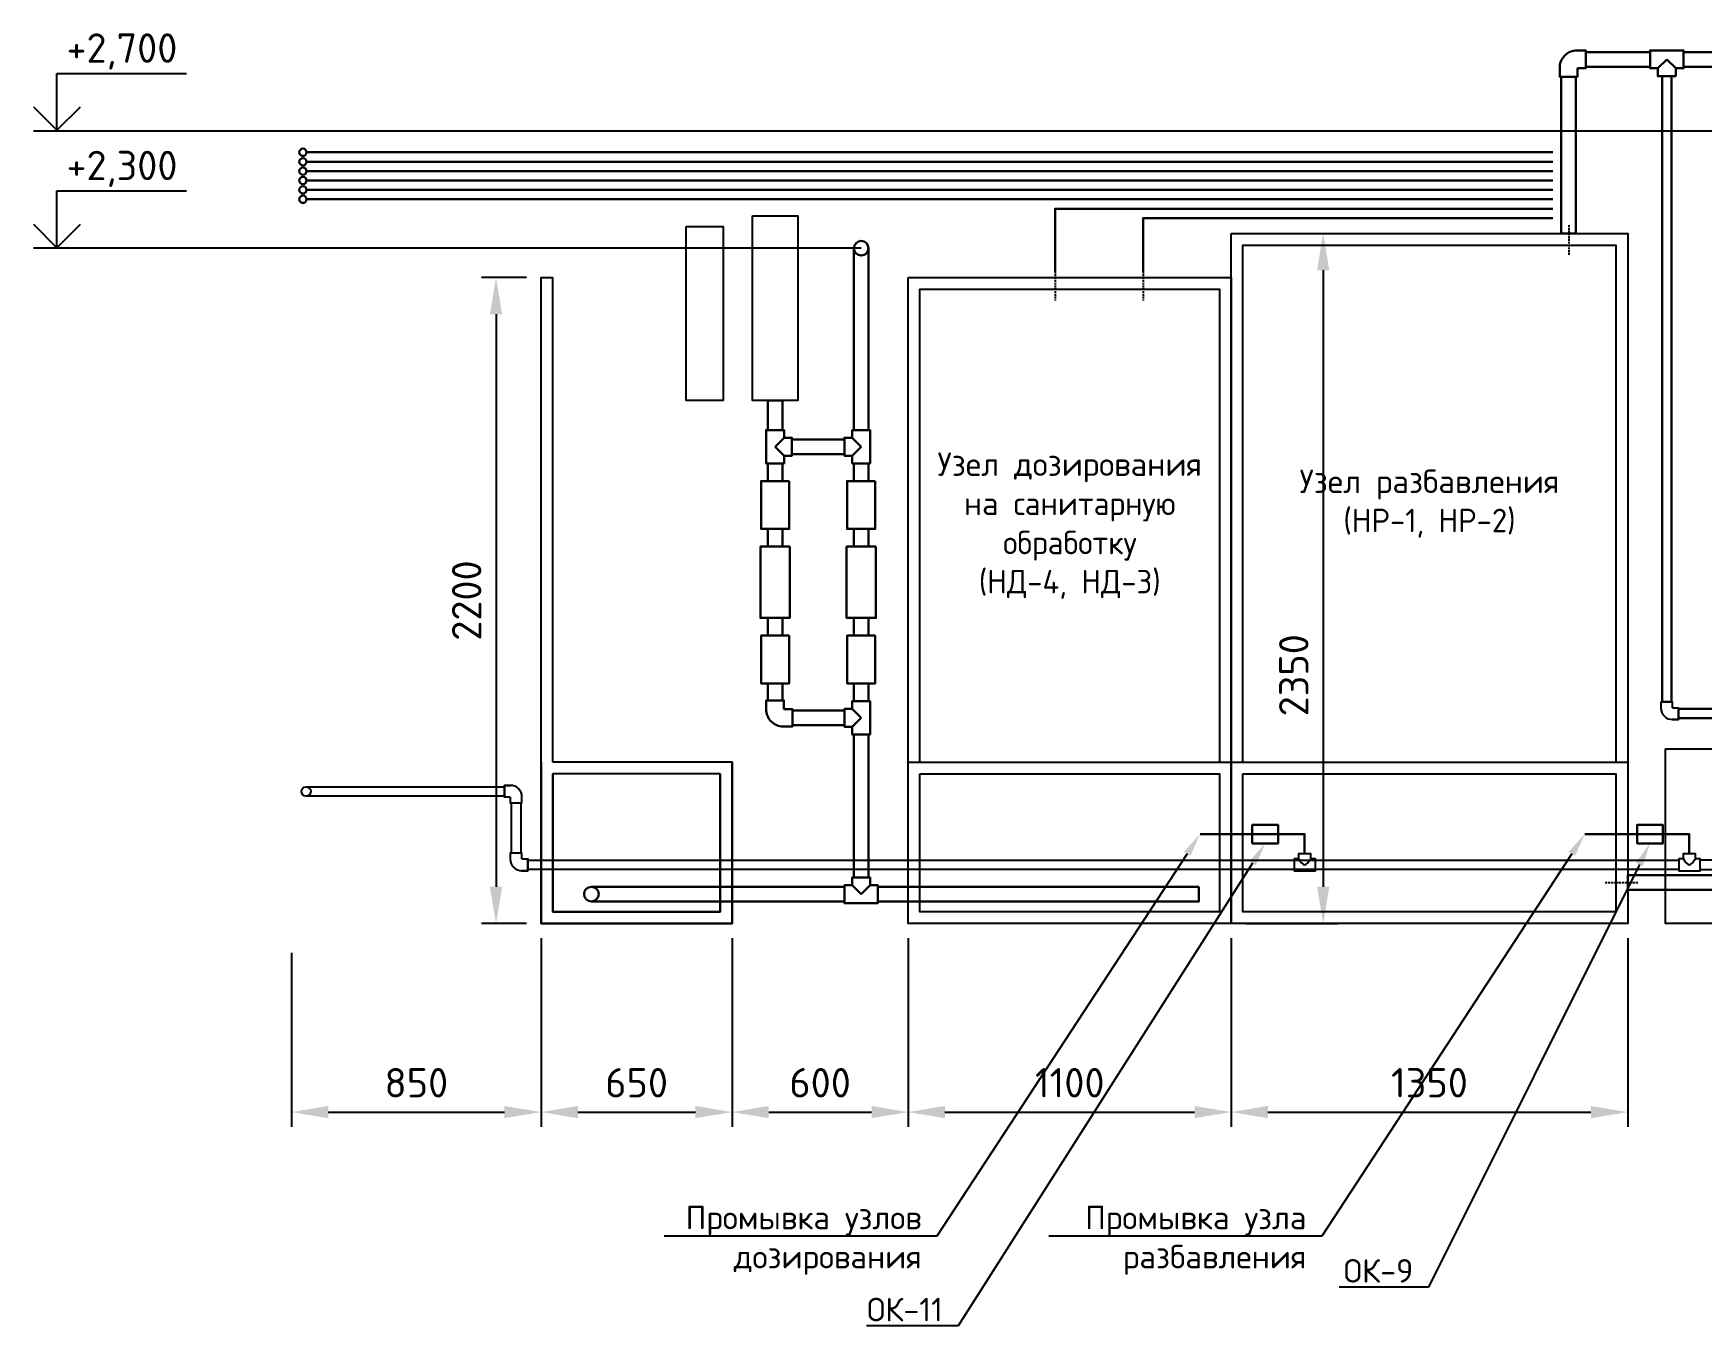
# Model space of a CAD drawing. Header units: millimetres. Extents: x -5247 to 64230, y -16204 to 29599.
# Drawn here: x 48039 to 53720, y 18856 to 23268 of the extents above; entities that cross this region are included whole.
import ezdxf
from ezdxf import colors
from ezdxf.entities.mleader import LeaderData, LeaderLine
from ezdxf.math import Vec2, Vec3

# ---------------------------------------------------------------- set-up
doc = ezdxf.new("R2010")
doc.units = ezdxf.units.MM
doc.linetypes.add('HIDDEN', pattern=[9.525, 6.35, -3.175])
doc.layers.get('Defpoints').update_dxf_attribs({"color": 1, "lineweight": 50})
for name, color, linetype, lineweight in [('Вспомогательный трубопровод гипохлорита натрия', 211, 'Continuous', 30), ('Промывной трубопровод', 150, 'Continuous', 30), ('Трубопровод рабочего раствора гипохлорита натрия', 30, 'Continuous', 30), ('Трубопровод товарного гипохлорита натрия', 10, 'Continuous', 30)]:
    doc.layers.add(name, color=color, linetype=linetype, lineweight=lineweight)
for name, color, linetype in [('Выноски надписи', 7, 'Continuous'), ('Высотные отметки', 8, 'Continuous'), ('ОВиК и Водоснабжение', 4, 'Continuous'), ('Проектируемое технолог. оборудование', 3, 'Continuous'), ('Размеры', 8, 'Continuous'), ('Фитинги', 7, 'Continuous')]:
    doc.layers.add(name, color=color, linetype=linetype)
doc.styles.add('GTO_Isocpeur', font='isocpeur.ttf')
doc.styles.add('ISO_200', font='isocpeur.ttf', dxfattribs={"height": 200})
doc.styles.add('ISO_250', font='isocpeur.ttf', dxfattribs={"height": 250})
doc.styles.get("Standard").update_dxf_attribs({"font": 'arial.ttf'})
doc.dimstyles.new('ISO-25', dxfattribs={"dimtxt": 2.5, "dimasz": 2.5, "dimexe": 1.25, "dimexo": 0.625, "dimtad": 1, "dimtxsty": 'Standard', "dimcen": 2.5, "dimadec": 0, "dimazin": 0, "dimtfac": 1, "dimtmove": 0, "dimatfit": 3, "dimfxl": 1, "dimarcsym": 0})

# ---------------------------------------------------------------- blocks, each defined once
blk = doc.blocks.new('Узел дозирования')
at = {"layer": 'Проектируемое технолог. оборудование', "linetype": 'HIDDEN'}
for points in [[(500, 2220.7), (500, 2122.2)], [(800, 2220.7), (800, 2122.2)]]:
    blk.add_lwpolyline(points, dxfattribs=at)
at = {"layer": 'Проектируемое технолог. оборудование'}
for points in [[(0, 2200), (1100, 2200), (1100, 0), (0, 0)], [(0, 550), (1100, 550), (1100, 0), (0, 0)], [(40, 510), (1060, 510), (1060, 40), (40, 40)]]:
    blk.add_lwpolyline(points, close=True, dxfattribs=at)
for points in [[(40, 550), (40, 2160), (1060, 2160), (1060, 550)], [(1060, 510), (1060, 40), (40, 40), (40, 510)]]:
    blk.add_lwpolyline(points, dxfattribs=at)
blk = doc.blocks.new('Узел разбавления')
at = {"layer": 'Проектируемое технолог. оборудование'}
for points in [[(0, 2350), (1350, 2350), (1350, 0), (0, 0)], [(0, 550), (1350, 550), (1350, 0), (0, 0)], [(40, 510), (1310, 510), (1310, 40), (40, 40)]]:
    blk.add_lwpolyline(points, close=True, dxfattribs=at)
at = {"layer": 'Проектируемое технолог. оборудование', "linetype": 'HIDDEN'}
for points in [[(1150, 2379), (1150, 2277.5)], [(1273.9, 140), (1386, 140)]]:
    blk.add_lwpolyline(points, dxfattribs=at)
at = {"layer": 'Проектируемое технолог. оборудование'}
for points in [[(40, 550), (40, 2310), (1310, 2310), (1310, 550)], [(1310, 510), (1310, 40), (40, 40), (40, 510)]]:
    blk.add_lwpolyline(points, dxfattribs=at)
blk = doc.blocks.new('*D143')
at = {"layer": 'Defpoints', "color": 0, "transparency": 16777216}
for p in [(49768.1, 20236.1), (48918.1, 20186.1), (49768.1, 19593.8)]:
    blk.add_point(p, dxfattribs=at)
at = {"layer": 'Размеры', "color": 0, "lineweight": -2, "transparency": 16777216}
for p, q in [((49768.1, 20186.1), (49768.1, 19543.8)), ((48918.1, 20136.1), (48918.1, 19543.8)), ((49043.1, 19593.8), (49643.1, 19593.8))]:
    blk.add_line(p, q, dxfattribs=at)
at = {"layer": 'Размеры', "color": 0, "transparency": 16777216}
for points in [[(49043.1, 19614.6), (49043.1, 19572.9), (48918.1, 19593.8)], [(49643.1, 19614.6), (49643.1, 19572.9), (49768.1, 19593.8)]]:
    blk.add_solid(points, dxfattribs=at)
at = {"layer": 'Размеры', "color": 0, "transparency": 16777216, "insert": (49343.1, 19693.8), "char_height": 100, "attachment_point": 5, "style": 'GTO_Isocpeur'}
blk.add_mtext('850', dxfattribs=at)
blk = doc.blocks.new('*D144')
at = {"layer": 'Defpoints', "color": 0, "transparency": 16777216}
for p in [(49768.1, 20236.1), (50418.1, 20236.1), (50418.1, 19593.8)]:
    blk.add_point(p, dxfattribs=at)
at = {"layer": 'Размеры', "color": 0, "lineweight": -2, "transparency": 16777216}
for p, q in [((49768.1, 20186.1), (49768.1, 19543.8)), ((50418.1, 20186.1), (50418.1, 19543.8)), ((49893.1, 19593.8), (50293.1, 19593.8))]:
    blk.add_line(p, q, dxfattribs=at)
at = {"layer": 'Размеры', "color": 0, "transparency": 16777216}
for points in [[(49893.1, 19614.6), (49893.1, 19572.9), (49768.1, 19593.8)], [(50293.1, 19614.6), (50293.1, 19572.9), (50418.1, 19593.8)]]:
    blk.add_solid(points, dxfattribs=at)
at = {"layer": 'Размеры', "color": 0, "transparency": 16777216, "insert": (50093.1, 19693.8), "char_height": 100, "attachment_point": 5, "style": 'GTO_Isocpeur'}
blk.add_mtext('650', dxfattribs=at)
blk = doc.blocks.new('*D145')
at = {"layer": 'Defpoints', "color": 0, "transparency": 16777216}
for p in [(50418.1, 20236.1), (51018.1, 20236.1), (51018.1, 19593.8)]:
    blk.add_point(p, dxfattribs=at)
at = {"layer": 'Размеры', "color": 0, "lineweight": -2, "transparency": 16777216}
for p, q in [((50418.1, 20186.1), (50418.1, 19543.8)), ((51018.1, 20186.1), (51018.1, 19543.8)), ((50543.1, 19593.8), (50893.1, 19593.8))]:
    blk.add_line(p, q, dxfattribs=at)
at = {"layer": 'Размеры', "color": 0, "transparency": 16777216}
for points in [[(50543.1, 19614.6), (50543.1, 19572.9), (50418.1, 19593.8)], [(50893.1, 19614.6), (50893.1, 19572.9), (51018.1, 19593.8)]]:
    blk.add_solid(points, dxfattribs=at)
at = {"layer": 'Размеры', "color": 0, "transparency": 16777216, "insert": (50718.1, 19693.8), "char_height": 100, "attachment_point": 5, "style": 'GTO_Isocpeur'}
blk.add_mtext('600', dxfattribs=at)
blk = doc.blocks.new('*D146')
at = {"layer": 'Defpoints', "color": 0, "transparency": 16777216}
for p in [(51018.1, 20236.1), (52118.1, 20236.1), (52118.1, 19593.8)]:
    blk.add_point(p, dxfattribs=at)
at = {"layer": 'Размеры', "color": 0, "lineweight": -2, "transparency": 16777216}
for p, q in [((51018.1, 20186.1), (51018.1, 19543.8)), ((52118.1, 20186.1), (52118.1, 19543.8)), ((51143.1, 19593.8), (51993.1, 19593.8))]:
    blk.add_line(p, q, dxfattribs=at)
at = {"layer": 'Размеры', "color": 0, "transparency": 16777216}
for points in [[(51143.1, 19614.6), (51143.1, 19572.9), (51018.1, 19593.8)], [(51993.1, 19614.6), (51993.1, 19572.9), (52118.1, 19593.8)]]:
    blk.add_solid(points, dxfattribs=at)
at = {"layer": 'Размеры', "color": 0, "transparency": 16777216, "insert": (51568.1, 19693.8), "char_height": 100, "attachment_point": 5, "style": 'GTO_Isocpeur'}
blk.add_mtext('1100', dxfattribs=at)
blk = doc.blocks.new('*D147')
at = {"layer": 'Defpoints', "color": 0, "transparency": 16777216}
for p in [(52118.1, 20236.1), (53468.1, 20236.1), (53468.1, 19593.8)]:
    blk.add_point(p, dxfattribs=at)
at = {"layer": 'Размеры', "color": 0, "lineweight": -2, "transparency": 16777216}
for p, q in [((52118.1, 20186.1), (52118.1, 19543.8)), ((53468.1, 20186.1), (53468.1, 19543.8)), ((52243.1, 19593.8), (53343.1, 19593.8))]:
    blk.add_line(p, q, dxfattribs=at)
at = {"layer": 'Размеры', "color": 0, "transparency": 16777216}
for points in [[(52243.1, 19614.6), (52243.1, 19572.9), (52118.1, 19593.8)], [(53343.1, 19614.6), (53343.1, 19572.9), (53468.1, 19593.8)]]:
    blk.add_solid(points, dxfattribs=at)
at = {"layer": 'Размеры', "color": 0, "transparency": 16777216, "insert": (52793.1, 19693.8), "char_height": 100, "attachment_point": 5, "style": 'GTO_Isocpeur'}
blk.add_mtext('1350', dxfattribs=at)
blk = doc.blocks.new('COMER TE400500PVC')
at = {"layer": 'Фитинги', "linetype": 'ByBlock', "lineweight": -2}
for points in [[(30.5, -87.5), (30.5, -114), (-30.5, -114), (-30.5, 0), (30.5, 0), (30.5, -26.5)], [(0, -57), (30.5, -26.5)], [(30.5, -26.5), (57, -26.5), (57, -87.5), (30.5, -87.5)], [(0, -57), (30.5, -87.5)]]:
    blk.add_lwpolyline(points, dxfattribs=at)
blk = doc.blocks.new('COMER EL500500PVC')
at = {"layer": 'Фитинги', "linetype": 'ByBlock', "lineweight": -2}
for points in [[(-31, 30), (-29, 30), (-29, 30)], [(-29, -30), (0, -30), (0, 30), (-31, 30)], [(-31, 30), (0, 30)], [(-29, -30), (-29, -59), (-89, -59), (-89, -28)], [(-29, -30), (-29, -59), (-89, -59), (-89, -28)]]:
    blk.add_lwpolyline(points, dxfattribs=at)
blk.add_arc((-31, -28), 58, 88.0239, 180, dxfattribs=at)
blk = doc.blocks.new('*D148')
at = {"layer": 'Defpoints', "color": 0, "transparency": 16777216}
for p in [(52118.1, 22586.1), (52118.1, 20236.1), (52431.1, 20236.1)]:
    blk.add_point(p, dxfattribs=at)
at = {"layer": 'Размеры', "color": 0, "lineweight": -2, "transparency": 16777216}
for p, q in [((52168.1, 22586.1), (52481.1, 22586.1)), ((52431.1, 22461.1), (52431.1, 20361.1)), ((52168.1, 20236.1), (52481.1, 20236.1))]:
    blk.add_line(p, q, dxfattribs=at)
at = {"layer": 'Размеры', "color": 0, "transparency": 16777216}
for points in [[(52410.3, 22461.1), (52452, 22461.1), (52431.1, 22586.1)], [(52410.3, 20361.1), (52452, 20361.1), (52431.1, 20236.1)]]:
    blk.add_solid(points, dxfattribs=at)
at = {"layer": 'Размеры', "color": 0, "transparency": 16777216, "insert": (52331.1, 21081.5), "char_height": 100, "attachment_point": 5, "rotation": 90, "style": 'GTO_Isocpeur'}
blk.add_mtext('2350', dxfattribs=at)
blk = doc.blocks.new('*D149')
at = {"layer": 'Defpoints', "color": 0, "transparency": 16777216}
for p in [(49768.1, 22436.1), (49614.4, 20236.1), (49768.1, 20236.1)]:
    blk.add_point(p, dxfattribs=at)
at = {"layer": 'Размеры', "color": 0, "lineweight": -2, "transparency": 16777216}
for p, q in [((49718.1, 22436.1), (49564.4, 22436.1)), ((49614.4, 22311.1), (49614.4, 20361.1)), ((49718.1, 20236.1), (49564.4, 20236.1))]:
    blk.add_line(p, q, dxfattribs=at)
at = {"layer": 'Размеры', "color": 0, "transparency": 16777216}
for points in [[(49593.5, 22311.1), (49635.2, 22311.1), (49614.4, 22436.1)], [(49593.5, 20361.1), (49635.2, 20361.1), (49614.4, 20236.1)]]:
    blk.add_solid(points, dxfattribs=at)
at = {"layer": 'Размеры', "color": 0, "transparency": 16777216, "insert": (49514.4, 21336.1), "char_height": 100, "attachment_point": 5, "rotation": 90, "style": 'GTO_Isocpeur'}
blk.add_mtext('2200', dxfattribs=at)
blk = doc.blocks.new('COMER EL500320PVC')
at = {"layer": 'Фитинги', "linetype": 'ByBlock', "lineweight": -2}
for points in [[(-19.4, 20.1), (-19.4, 39.4), (-59.5, 39.4), (-59.5, 18.7)], [(-19.4, 20.1), (-19.4, 39.4), (-59.5, 39.4), (-59.5, 18.7)], [(-19.4, 20.1), (0, 20.1), (0, -20.1), (-20.7, -20.1)], [(-20.7, -20.1), (-19.4, -20.1), (-19.4, -20)], [(-20.7, -20.1), (0, -20.1)]]:
    blk.add_lwpolyline(points, dxfattribs=at)
blk.add_arc((-20.7, 18.7), 38.8, 180, 271.9761, dxfattribs=at)
blk = doc.blocks.new('VALTEC VTp.731.0.032')
at = {"layer": 'Фитинги', "linetype": 'ByBlock', "lineweight": -2}
for points in [[(-21.25, 56.75), (-21.25, 71), (21.25, 71), (21.25, 0)], [(-21.25, 56.75), (-36.75, 56.75), (-36.75, 14.25), (-21.25, 14.25)], [(-21.25, 56.75), (-36.75, 56.75), (-36.75, 14.25), (-21.25, 14.25)], [(-21.25, 0), (-21.25, 14.25)], [(-21.25, 0), (21.25, 0)]]:
    blk.add_lwpolyline(points, dxfattribs=at)
blk.add_spline([(-21.25, 14.25), (0, 35.5), (-21.25, 56.75)], degree=3, dxfattribs=at)

msp = doc.modelspace()

# ---------------------------------------------------------------- linework, layer by layer
at = {"layer": 'Вспомогательный трубопровод гипохлорита натрия'}
for points in [[(53585.21, 23122.287), (53617.21, 23122.287), (53617.21, 20990.52), (53585.21, 20990.52)], [(53870.155, 20967.076), (53640.654, 20967.076), (53640.654, 20935.076), (53870.155, 20935.076)]]:
    msp.add_lwpolyline(points, close=True, dxfattribs=at)
at = {"layer": 'Высотные отметки'}
for points in [[(48118.808, 22937.547), (48118.808, 23131.46)], [(48118.808, 23131.46), (48560.684, 23131.46)], [(48038.808, 23017.547), (48118.808, 22937.547), (48198.808, 23017.547)], [(48038.808, 22936.076), (53884.212, 22936.076)], [(48118.808, 22537.547), (48118.808, 22731.46)], [(48118.808, 22731.46), (48560.684, 22731.46)], [(48038.808, 22617.547), (48118.808, 22537.547), (48198.808, 22617.547)], [(50857.915, 22536.076), (48038.808, 22536.076)]]:
    msp.add_lwpolyline(points, dxfattribs=at)
at = {"layer": 'ОВиК и Водоснабжение'}
for points in [[(50487.228, 22646.824), (50642.228, 22646.824), (50642.228, 22016.824), (50487.228, 22016.824)], [(50261.843, 22610.237), (50387.788, 22610.237), (50387.788, 22016.824), (50261.843, 22016.824)], [(49666.663, 20646.632), (49698.663, 20646.632), (49698.663, 20475.52), (49666.663, 20475.52)], [(53642.443, 20452.076), (53642.443, 20420.076), (49722.106, 20420.076), (49722.106, 20452.076)], [(53713.443, 20420.076), (55410.342, 20420.076), (55410.342, 20452.076), (53713.443, 20452.076)]]:
    msp.add_lwpolyline(points, close=True, dxfattribs=at)
msp.add_lwpolyline([(48967.753, 20702.076), (49643.219, 20702.076), (49643.219, 20670.076), (48967.753, 20670.076)], dxfattribs=at)
msp.add_circle((48967.753, 20686.076), 16, dxfattribs=at)
at = {"layer": 'Проектируемое технолог. оборудование'}
for points in [[(50418.058, 20786.076), (50418.058, 20236.076), (49768.058, 20236.076), (49768.058, 22436.076), (49808.058, 22436.076)], [(49808.058, 20786.076), (49808.058, 22436.076)], [(49768.058, 20786.076), (49768.058, 20236.076), (50418.058, 20236.076), (50418.058, 20786.076), (49808.058, 20786.076)], [(50378.058, 20746.076), (50378.058, 20276.076), (49808.058, 20276.076), (49808.058, 20746.076)]]:
    msp.add_lwpolyline(points, dxfattribs=at)
for points in [[(53596.779, 20831.076), (54061.779, 20831.076), (54061.779, 20236.076), (53596.779, 20236.076)], [(50378.058, 20746.076), (49808.058, 20746.076), (49808.058, 20276.076), (50378.058, 20276.076)]]:
    msp.add_lwpolyline(points, close=True, dxfattribs=at)
at = {"layer": 'Промывной трубопровод'}
for points in [[(52189.849, 20509.107), (52189.849, 20572.107), (52277.849, 20572.107), (52277.849, 20509.107)], [(53499.849, 20509.107), (53499.849, 20572.107), (53587.849, 20572.107), (53587.849, 20509.107)]]:
    msp.add_lwpolyline(points, close=True, dxfattribs=at)
for points in [[(52367.943, 20472.826), (52367.943, 20540.607), (52011.756, 20540.607)], [(53677.943, 20472.826), (53677.943, 20540.607), (53321.756, 20540.607)]]:
    msp.add_lwpolyline(points, dxfattribs=at)
at = {"layer": 'Трубопровод рабочего раствора гипохлорита натрия'}
for points in [[(53544.21, 23204.287), (53325.666, 23204.287), (53325.666, 23154.287), (53544.21, 23154.287)], [(53241.666, 22586.076), (53291.666, 22586.076), (53291.666, 23120.287), (53241.666, 23120.287)], [(50539.728, 22016.824), (50589.728, 22016.824), (50589.728, 21916.824), (50539.728, 21916.824)], [(50800.915, 21834.824), (50800.915, 21884.824), (50621.728, 21884.824), (50621.728, 21834.824)], [(50589.728, 21802.824), (50539.728, 21802.824), (50539.728, 21742.824), (50589.728, 21742.824)], [(50882.915, 21802.824), (50832.915, 21802.824), (50832.915, 21742.824), (50882.915, 21742.824)], [(50612.728, 21742.824), (50516.728, 21742.824), (50516.728, 21579.824), (50612.728, 21579.824)], [(50905.915, 21742.824), (50809.915, 21742.824), (50809.915, 21579.824), (50905.915, 21579.824)], [(50589.728, 21579.824), (50539.728, 21579.824), (50539.728, 21519.824), (50589.728, 21519.824)], [(50882.915, 21579.824), (50832.915, 21579.824), (50832.915, 21519.824), (50882.915, 21519.824)], [(50614.728, 21519.824), (50514.728, 21519.824), (50514.728, 21276.624), (50614.728, 21276.624)], [(50907.915, 21519.824), (50807.915, 21519.824), (50807.915, 21276.624), (50907.915, 21276.624)], [(50589.728, 21276.624), (50539.728, 21276.624), (50539.728, 21216.624), (50589.728, 21216.624)], [(50882.915, 21276.624), (50832.915, 21276.624), (50832.915, 21216.624), (50882.915, 21216.624)], [(50612.728, 21216.624), (50516.728, 21216.624), (50516.728, 21053.624), (50612.728, 21053.624)], [(50905.915, 21216.624), (50809.915, 21216.624), (50809.915, 21053.624), (50905.915, 21053.624)], [(50589.728, 21053.624), (50539.728, 21053.624), (50539.728, 20995.624), (50589.728, 20995.624)], [(50882.915, 21053.624), (50832.915, 21053.624), (50832.915, 20993.624), (50882.915, 20993.624)], [(50800.915, 20911.624), (50800.915, 20961.624), (50623.728, 20961.624), (50623.728, 20911.624)], [(50882.915, 20879.624), (50832.915, 20879.624), (50832.915, 20393.076), (50882.915, 20393.076)], [(52008.171, 20361.076), (50914.915, 20361.076), (50914.915, 20311.076), (52008.171, 20311.076)]]:
    msp.add_lwpolyline(points, close=True, dxfattribs=at)
for points in [[(58062.154, 23154.287), (53658.21, 23154.287), (53658.21, 23204.287), (58062.154, 23204.287)], [(48969.293, 22862.643), (53213.229, 22862.643)], [(48969.293, 22830.643), (53213.229, 22830.643)], [(48969.293, 22798.643), (53213.229, 22798.643)], [(48969.293, 22766.643), (53213.229, 22766.643)], [(48969.293, 22734.643), (53213.229, 22734.643)], [(48969.293, 22702.643), (53213.229, 22702.643)], [(51518.058, 22456.74), (51518.058, 22670.643), (53213.229, 22670.643)], [(51818.058, 22456.74), (51818.058, 22638.643), (53213.229, 22638.643)], [(50882.915, 22536.076), (50882.915, 21916.824), (50832.915, 21916.824), (50832.915, 22536.076)], [(49939.162, 20311.076), (50800.915, 20311.076), (50800.915, 20361.076), (49939.162, 20361.076)]]:
    msp.add_lwpolyline(points, dxfattribs=at)
for centre, radius in [((48956.793, 22862.643), 12.5), ((48956.793, 22830.643), 12.5), ((48956.793, 22798.643), 12.5), ((48956.793, 22766.643), 12.5), ((48956.793, 22734.643), 12.5), ((48956.793, 22702.643), 12.5), ((50857.915, 22536.076), 25), ((49939.162, 20336.076), 25)]:
    msp.add_circle(centre, radius, dxfattribs=at)
at = {"layer": 'Трубопровод товарного гипохлорита натрия'}
msp.add_lwpolyline([(53468.058, 20351.076), (53468.058, 20401.076), (54236.101, 20401.076), (54236.101, 20351.076)], close=True, dxfattribs=at)

# ---------------------------------------------------------------- block references
at = {"layer": 'ОВиК и Водоснабжение'}
for name, p in [('Узел разбавления', (52118.058, 20236.076)), ('Узел дозирования', (51018.058, 20236.076)), ('COMER EL500320PVC', (53640.654, 20951.076)), ('COMER EL500320PVC', (49722.106, 20436.076))]:
    msp.add_blockref(name, p, dxfattribs=at)
for name, p, rotation in [('COMER EL500320PVC', (49643.219, 20686.076), 180), ('VALTEC VTp.731.0.032', (52332.443, 20436.076), 270), ('VALTEC VTp.731.0.032', (53642.443, 20436.076), 270)]:
    msp.add_blockref(name, p, dxfattribs=dict(at, rotation=rotation))
at = {"layer": 'Трубопровод рабочего раствора гипохлорита натрия', "xscale": -1, "rotation": 90}
for name, p in [('COMER EL500500PVC', (53266.666, 23120.287)), ('COMER TE400500PVC', (53544.21, 23179.287))]:
    msp.add_blockref(name, p, dxfattribs=at)
at = {"layer": 'Трубопровод рабочего раствора гипохлорита натрия'}
msp.add_blockref('COMER TE400500PVC', (50564.728, 21916.824), dxfattribs=at)
at = {"layer": 'Трубопровод рабочего раствора гипохлорита натрия', "xscale": -1}
for p in [(50857.915, 21916.824), (50857.915, 20993.624)]:
    msp.add_blockref('COMER TE400500PVC', p, dxfattribs=at)
at = {"layer": 'Трубопровод рабочего раствора гипохлорита натрия'}
for name, p, rotation in [('COMER EL500500PVC', (50564.728, 20995.624), 90.00000000000001), ('COMER TE400500PVC', (50800.915, 20336.076), 90)]:
    msp.add_blockref(name, p, dxfattribs=dict(at, rotation=rotation))

# ---------------------------------------------------------------- texts
at = {"layer": 'Высотные отметки', "style": 'GTO_Isocpeur'}
for s, p in [('+2,700', (48151.684, 23167.807, 2500)), ('+2,300', (48151.684, 22767.807, 2500))]:
    msp.add_text(s, height=100, dxfattribs=at).set_placement(p)
at = {"layer": 'Проектируемое технолог. оборудование', "char_height": 80, "attachment_point": 5, "style": 'ISO_200'}
for s, insert, width in [('Узел дозирования на {\\Fgost common|c204;санитарную обработку \\P(НД-4, НД-3)}', (51568.058, 21591.076), 1020), ('Узел разбавления{\\Fgost common|c204;\\P(НР-1, НР-2)}', (52793.058, 21666.076), 1270)]:
    msp.add_mtext(s, dxfattribs=dict(at, insert=insert, width=width))

# ---------------------------------------------------------------- dimensions: what is measured, and where the dimension line sits
at = {"layer": 'Размеры'}
dim = msp.add_linear_dim(base=(52431.127, 20236.076), p1=(52118.058, 22586.076), p2=(52118.058, 20236.076), angle=90, dimstyle='ISO-25', override={"dimtxt": 100, "dimasz": 125, "dimexe": 50, "dimexo": 50, "dimgap": 50, "dimtxsty": 'GTO_Isocpeur'}, dxfattribs=at)
dim.commit()
dim.dimension.update_dxf_attribs({"geometry": '*D148', "text_midpoint": (52431.127, 21081.487), "dimtype": 160})
dim = msp.add_linear_dim(base=(49614.361, 20236.076), p1=(49768.058, 22436.076), p2=(49768.058, 20236.076), angle=90, dimstyle='ISO-25', override={"dimtxt": 100, "dimasz": 125, "dimexe": 50, "dimexo": 50, "dimgap": 50, "dimtxsty": 'GTO_Isocpeur'}, dxfattribs=at)
dim.commit()
dim.dimension.update_dxf_attribs({"geometry": '*D149', "text_midpoint": (49514.361, 21336.076)})
for base, p1, p2, picture, middle in [((49768.058, 19593.766), (48918.058, 20186.076), (49768.058, 20236.076), '*D143', (49343.058, 19693.766)), ((50418.058, 19593.766), (49768.058, 20236.076), (50418.058, 20236.076), '*D144', (50093.058, 19693.766)), ((51018.058, 19593.766), (50418.058, 20236.076), (51018.058, 20236.076), '*D145', (50718.058, 19693.766)), ((52118.058, 19593.766), (51018.058, 20236.076), (52118.058, 20236.076), '*D146', (51568.058, 19693.766)), ((53468.058, 19593.766), (52118.058, 20236.076), (53468.058, 20236.076), '*D147', (52793.058, 19693.766))]:
    dim = msp.add_linear_dim(base=base, p1=p1, p2=p2, dimstyle='ISO-25', override={"dimtxt": 100, "dimasz": 125, "dimexe": 50, "dimexo": 50, "dimgap": 50, "dimtxsty": 'GTO_Isocpeur'}, dxfattribs=at)
    dim.commit()
    dim.dimension.update_dxf_attribs({"geometry": picture, "text_midpoint": middle})

# ---------------------------------------------------------------- leaders
at = {"layer": 'Выноски надписи'}
ml = msp.add_multileader_mtext('Standard', dxfattribs=at)
ml.set_content('Промывка узлов дозирования', color=256, style='ISO_250')
ml.set_leader_properties()
ml.build(insert=Vec2(0, 0))
ml.multileader.update_dxf_attribs({"text_left_attachment_type": 6, "text_right_attachment_type": 6, "dogleg_length": 50, "arrow_head_size": 80})
ctx = ml.context
ctx.base_point, ctx.char_height, ctx.arrow_head_size, ctx.plane_origin = Vec3(50274.025, 19170.725), 80, 80, Vec3(56783.128, 25447.406)
ctx.left_attachment, ctx.right_attachment, ctx.text_align_type = 6, 6, 2
notes = []
notes.append((ctx, [(0, (1, 1, 0), (51116.025, 19170.725), (-1, 0), 50, [(0, [(52011.756, 20540.607)], 0, [])])]))
ctx.mtext.insert, ctx.mtext.width, ctx.mtext.defined_height, ctx.mtext.alignment, ctx.mtext.flow_direction = Vec3(51064.025, 19274.725), 868.21441, 132.775, 3, 5
ml = msp.add_multileader_mtext('Standard', dxfattribs=at)
ml.set_content('ОК-11', color=256, style='ISO_250')
ml.set_leader_properties()
ml.build(insert=Vec2(0, 0))
ml.multileader.update_dxf_attribs({"text_left_attachment_type": 6, "text_right_attachment_type": 6, "dogleg_length": 50, "arrow_head_size": 80})
ctx = ml.context
ctx.base_point, ctx.char_height, ctx.arrow_head_size, ctx.plane_origin = Vec3(50885.973, 18865.218), 80, 80, Vec3(56855.077, 25273.749)
ctx.left_attachment, ctx.right_attachment, ctx.text_align_type = 6, 6, 2
notes.append((ctx, [(0, (1, 1, 0), (51187.973, 18865.218), (-1, 0), 50, [(0, [(52233.849, 20509.107)], 0, [])])]))
ctx.mtext.insert, ctx.mtext.width, ctx.mtext.defined_height, ctx.mtext.alignment, ctx.mtext.flow_direction = Vec3(51135.973, 18961.218), 257.86639, 132.775, 3, 5
ml = msp.add_multileader_mtext('Standard', dxfattribs=at)
ml.set_content('Промывка узла разбавления', color=256, style='ISO_250')
ml.set_leader_properties()
ml.build(insert=Vec2(0, 0))
ml.multileader.update_dxf_attribs({"text_left_attachment_type": 6, "text_right_attachment_type": 6, "dogleg_length": 50, "arrow_head_size": 80})
ctx = ml.context
ctx.base_point, ctx.char_height, ctx.arrow_head_size, ctx.plane_origin = Vec3(51632.025, 19170.725), 80, 80, Vec3(58093.128, 25447.406)
ctx.left_attachment, ctx.right_attachment, ctx.text_align_type = 6, 6, 2
notes.append((ctx, [(0, (1, 1, 0), (52426.025, 19170.725), (-1, 0), 50, [(0, [(53321.756, 20540.607)], 0, [])])]))
ctx.mtext.insert, ctx.mtext.width, ctx.mtext.defined_height, ctx.mtext.alignment, ctx.mtext.flow_direction = Vec3(52374.025, 19274.725), 868.21441, 132.775, 3, 5
ml = msp.add_multileader_mtext('Standard', dxfattribs=at)
ml.set_content('ОК-9', color=256, style='ISO_250')
ml.set_leader_properties()
ml.build(insert=Vec2(0, 0))
ml.multileader.update_dxf_attribs({"text_left_attachment_type": 6, "text_right_attachment_type": 6, "dogleg_length": 50, "arrow_head_size": 80})
ctx = ml.context
ctx.base_point, ctx.char_height, ctx.arrow_head_size, ctx.plane_origin = Vec3(52512.252, 18997.068), 80, 80, Vec3(58457.355, 25273.749)
ctx.left_attachment, ctx.right_attachment, ctx.text_align_type = 6, 6, 2
notes.append((ctx, [(0, (1, 1, 0), (52790.252, 18997.068), (-1, 0), 50, [(0, [(53543.849, 20509.107)], 0, [])])]))
ctx.mtext.insert, ctx.mtext.width, ctx.mtext.defined_height, ctx.mtext.alignment, ctx.mtext.flow_direction = Vec3(52738.252, 19093.068), 257.86639, 132.775, 3, 5
for ctx, leaders in notes:
    for number, flags, end, landing, length, lines in leaders:
        leader = LeaderData()
        leader.index, (leader.has_last_leader_line, leader.has_dogleg_vector, leader.attachment_direction) = number, flags
        leader.last_leader_point, leader.dogleg_vector, leader.dogleg_length = Vec3(end), Vec3(landing), length
        for number, points, colour, breaks in lines:
            line = LeaderLine()
            line.index, line.vertices, line.color, line.breaks = number, Vec3.list(points), colors.encode_raw_color(colour), breaks
            leader.lines.append(line)
        ctx.leaders.append(leader)

doc.saveas('drawing.dxf')
